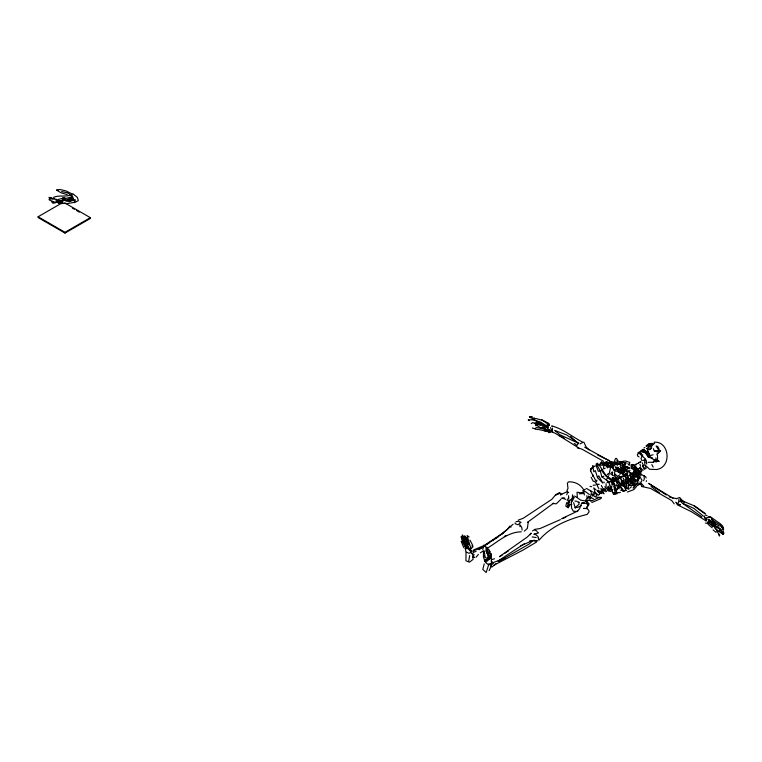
<?xml version="1.0" encoding="UTF-8"?>
<svg xmlns="http://www.w3.org/2000/svg" width="762" height="762" viewBox="0 0 762 762"><rect width="100%" height="100%" fill="white"/><g stroke="black" fill="none" stroke-linecap="round" stroke-linejoin="round"><path stroke-width="1.14" d="M548.221 427.911L548.221 427.282M483.47 551.221L483.441 555.688L485.003 556.565L484.261 550.84M614.543 476.002L614.582 472.545M466.849 537.505L466.82 540.753L468.02 542.706M612.315 480.974L612.981 480.612L614.153 483.632L612.829 484.07L612.353 477.85L613.21 477.336L616.315 479.231L614.972 479.46L622.402 489.985L620.706 490.385M596.922 480.165L596.436 481.794L590.721 471.307L590.75 468.792C596.932 462.791 605.666 465.325 612.858 467.601L613.477 469.087M466.049 552.355L465.906 560.784L469.468 562.194L473.069 559.375L472.754 553.85M519.913 526.647L519.951 524.618M549.364 429.549L547.449 430.063L547.487 427.834L542.849 426.082M489.518 559.365L489.642 555.374M487.966 550.002L487.994 549.164L488.804 549.212L489.49 553.202M489.252 556.917L490.547 553.926L491.328 554.05L491.28 562.251M548.126 431.93L548.249 429.758L549.783 429.606L549.659 431.778L544.03 430.749M572.51 494.843L572.31 498.081L569.033 501.406L567.357 506.111M490.452 555.422L490.547 553.926M489.452 553.717L489.575 551.831M488.985 559.308L489.175 557.07M487.309 549.269L486.566 553.136M528.295 521.77L527.371 528.38L524.266 531.162M633.622 472.059L633.736 471.078L637.946 477.222M612.324 474.755L612.667 471.916M568.681 504.101L568.233 507.702L565.823 506.216L566.661 502.568M610.572 467.449L608.876 475.126M566.737 494.767L567.728 491.69L566.966 490.442L567.995 488.442L567.376 483.318L568.357 481.898C574.519 481.393 580.634 484.337 583.673 489.823M626.364 479.079L625.154 480.041L628.869 484.594L628.212 488.747L629.145 488.909L625.545 488.356L626.526 487.994L622.544 483.07L621.706 482.708L621.401 483.365M489.947 552.821L490.176 551.488L489.433 551.021L488.394 554.593M678.675 500.844L678.961 499.243M468.659 561.261L469.697 555.546M569.605 500.31L568.233 507.702L570.195 504.549L571.795 504.53M485.813 551.24L486.708 547.259L487.337 547.859M592.741 494.081L592.369 495.995L593.56 495.443L595.112 492.385M490.49 558.327L491.328 554.05M72.581 198.377L72.876 196.901M588.483 505.701L589.007 503.387M589.798 499.929L591.112 494.157M649.491 457.343L649.9 455.59L647.357 450.161L649.9 455.59L653.091 454.809M616.772 463.182L617.468 460.238L616.62 458.448L615.496 458.467L613.81 463.153M723.386 534.486L723.605 533.619L719.557 530.142L719.023 531.562L723.386 534.486L721.366 532.2M484.213 563.937L482.794 569.424L486.175 572.51L488.48 565.337L490.671 563.489L491.204 566.214L489.109 570.7M488.975 563.604L488.585 564.909L485.394 562.337L486.956 561.48M75.419 199.777L74.524 202.702L78.334 200.568L77.381 197.415L73.019 193.891M482.803 549.602L483.775 545.154L484.737 546.002M534.21 533.895L533.991 534.6L538.534 532.819L537.048 531.771M592.55 476.336L593.017 474.926M629.622 471.116L629.926 470.202M646.862 448.608L649.824 446.008L651.691 445.589L650.405 449.294L646.862 448.608L648.948 449.809L651.481 448.399L651.691 445.589L654.606 443.293M610.352 489.414L609.905 490.68L610.905 491.547M633.012 473.164L633.241 472.507M610.076 466.096L611.562 461.934L609.743 462.201M581.444 503.701L579.568 508.797L577.205 511.378M625.326 480.765L628.402 482.384L629.822 485.47L632.47 485.184L633.793 481.851L632.641 482.556L631.298 476.145L630.298 476.621M567.566 503.568L568.995 500.034M639.804 482.06L640.994 482.375L642.014 480.355L638.613 474.478L637.946 474.793L639.232 477.879L638.223 480.298L637.975 477.679M643.566 480.708L644.261 479.05L644.157 475.65M642.499 466.62L643.166 465.039L642.195 462.629M610.791 467.535L612.858 467.601L613.515 469.668L616.21 469.116L616.582 468.249M603.104 490.109L603.828 488.442M603.914 490.576L604.647 488.918L606.123 488.985L603.923 491.433M705.898 517.446L705.479 518.398L706.46 520.779M473.412 556.012L474.097 554.469M648.005 462.344L653.234 462.267L654.358 459.753L647.967 456.524L645.89 453.257L641.213 450.561M608.267 465.039L605.247 463.163L601.466 462.029L600.818 463.477L603.485 463.677L606.981 465.906L608.267 465.039L613.705 466.715L613.448 466.087L614.953 465.268L609.114 462.258L610.352 461.724L617.601 465.068L612.658 462.077L620.668 464.896L615.41 461.877L614.334 462.677M587.893 505.492L586.492 508.597L583.692 508.387L587.178 508.568L588.788 510.464L589.102 511.769L587.178 514.379C569.233 518.903 551.364 525.828 539.134 540.087L538.21 538.143M646.214 481.479L646.576 480.67M567.233 500.586L568.528 497.777M632.898 477.86L633.832 475.85L631.774 473.202M636.689 480.917L637.661 478.879L633.698 484.394M642.785 454.924L641.033 458.381L641.89 460.743M708.946 522.542L708.069 524.266L712.194 527.837M639.232 477.879L637.146 482.927L633.117 488.109L638.118 482.108M606.352 479.87L608.371 476.079M571.51 502.387L574.291 497.272M628.879 468.716L629.364 467.849L625.802 466.858L627.898 467.058L629.364 468.297M598.008 484.261L597.475 485.213L594.541 481.317L593.227 481.289L591.141 477.269M676.961 504.644L691.258 511.626L705.926 520.808L706.812 519.265M599.961 464.61L601.466 462.029M601.075 491.157L601.723 490.071L604.028 493.795L601.075 491.157L599.389 493.814L602.875 488.918L600.523 488.909M632.679 474.126L632.098 475.107L634.26 481.317L635.337 480.422L632.679 474.126L620.125 466.525L625.116 471.03L615.372 467.201L618.592 467.373M611.676 472.24L610.686 473.869L613.467 475.745M655.853 457.838L656.777 461.791L657.539 460.543L657.539 455.628L656.911 454.476L660.692 450.456L657.168 453.657M602.59 469.421L601.38 470.335L605.657 475.726L611.829 481.146L612.581 479.946L606.076 475.583L599.456 465.468M473.64 552.012L472.497 553.803L471.402 553.631L469.964 550.012L471.935 551.364M530.209 534.762L531.266 533.133L527.342 536.991L499.52 556.565M574.1 495.767L571.224 501.863L571.586 508.111L573.338 511.226L577.606 511.521M488.652 557.498L487.575 559.118L489.747 557.955M597.513 477.631L598.722 475.802L602.904 483.156L597.513 477.631L595.322 470.64L593.836 471.773L592.588 465.563L594.046 466.496L590.398 469.792L590.721 471.307M678.151 502.863L679.237 501.291M607.914 466.916L607.238 467.887L606.743 463.258L610.352 461.724M578.729 442.77L576.644 445.789L575.853 444.398L574.205 443.513M520.856 522.218L518.208 524.808L515.198 523.751L515.112 522.865M617.172 489.671L618.601 487.737L615.906 484.661M630.279 484.184L631.041 483.156L622.163 472.802L624.249 472.059L628.364 478.165L627.116 479.05M586.864 507.082L588.312 505.206L586.445 503.577L583.368 502.872L581.511 503.301M627.221 469.106L628.136 467.935L624.926 466.411M609.562 489.052L608.447 490.461L608.762 491.214M634.508 485.023L635.422 483.87M588.359 496.091L591.169 497.643L587.245 498.129L585.816 499.91L586.035 501.882M476.021 557.298L478.403 554.393M638.775 483.651L633.898 489.595L627.402 492.023M608.933 488.461L606.057 491.823L604.999 490.528M464.858 548.688L465.382 548.116M627.907 485.651L628.869 484.594M580.082 443.922L582.93 442.255C572.414 437.064 563.366 428.92 551.688 425.91L552.345 426.777M560.88 499.32L556.317 503.806L552.412 503.472M642.023 452.399L642.785 451.618M642.042 450.99L643.271 449.742L645.709 451.152L646.367 452.666M607.152 474.726L608.362 473.507M613.762 479.117L612.991 479.889L617.172 479.288M645.281 459.305L644.109 460.467L645.204 460.2L642.918 460.315M616.239 477.631L616.839 477.041L618.763 477.374M637.242 474.259L637.727 473.783L638.613 474.478M649.948 449.304L651.243 448.066M706.545 518.36L708.25 516.779L711.375 517.836L713.251 520.856L713.813 524.142L709.393 519.684M513.112 524.227L502.472 533.552L478.984 549.754M489.652 558.308L487.813 560.651L484.032 559.032L483.318 556.289L487.328 558.575M630.107 487.975L631.393 486.813M629.031 475.879L630.593 474.478M468.42 546.687L467.03 547.84L471.202 551.631L470.564 548.935L473.021 546.83L471.802 545.916M619.687 474.374L620.982 473.288L617.506 470.24M607.59 487.385L610.048 485.365L609.067 483.394M547.011 424.844L548.773 423.396L541.534 419.624M646.205 446.199L648.472 444.332L653.072 444.217L652.434 443.427L649.367 443.57L646.138 445.894L649.414 446.361M495.862 563.775L491.966 566.947L491.023 566.509L491.842 563.08L505.568 558.041M633.708 484.87L634.66 484.099M634.47 474.316L635.298 473.64L636.918 474.993L634.47 474.316L635.803 473.497L636.918 474.993M606.962 463.925L608.876 462.686L606.266 461.743L604.895 462.829L608.876 462.686L613.41 465.877M535.629 420.767L547.364 426.758L549.202 425.329M473.326 550.069L483.956 545.563L500.129 535.019L507.435 529.371L509.778 526.075L511.035 527.104M469.535 553.107L470.983 552.002M640.709 472.24L641.737 471.468L640.09 467.611L638.07 469.097L640.709 472.24L638.88 471.04M486.918 559.803L484.651 561.28L484.413 559.908M553.698 503.091L527.475 522.341M619.744 486.728L621.249 485.613L617.772 481.193L614.972 479.46M466.896 548.64L462.544 536.448L463.363 541.277L466.134 548.402L466.896 548.64L468.506 547.459L464.468 539.791M583.835 491.671L583.006 490.852L585.407 489.137M620.62 464.039L622.992 462.448L626.259 463.039L619.592 461.886L617.039 460.315M708.069 517.836L710.041 516.512L720.681 524.056L722.709 526.151L723.519 528.647L720.738 525.561L711.756 519.608M486.585 544.468L489.537 542.525M492.481 540.582L498.377 536.696M480.317 552.85L483.27 550.897M487.204 548.307C497.948 541.792 508.102 531.838 521.351 531.838M499.662 556.717L502.615 554.765M504.577 553.469L508.511 550.869M498.043 560.975L524.561 543.611M531.285 423.577L532.752 422.643L544.925 425.901M637.88 452.838L641.861 450.637L644.747 452.304L648.795 456.752M532.524 530.914L534.143 529.885L536.705 530.866M630.784 467.897L635.918 471.049L637.051 473.878L638.327 473.069M653.234 462.267L654.853 461.248M484.651 561.28L487.175 559.699M621.106 482.013L623.145 480.755M643.109 465.792L644.966 464.677L646.195 468.382M620.601 483.413L621.973 482.594M593.341 493.166L595.141 492.119M613.686 481.775L626.859 474.116M638.032 485.175L640.994 483.46L639.147 483.984M65.427 203.292L90.345 217.675L90.345 218.456L65.008 233.086L38.1 217.551L38.1 216.77L61.408 203.311M38.1 216.77L65.008 232.305L90.345 217.675M634.479 471.878L635.918 471.049M498.843 561.404L529.304 543.944L532.962 540.553L536.477 541.163L536.581 542.011L523.361 549.907L493.462 565.442M504.282 536.486L506.349 535.334M500.129 535.019L503.149 533.371M621.249 489.061L623.002 491.204L626.497 490.242L625.773 490.623L624.573 486.832L626.288 485.899M611.086 482.308L627.678 473.307M622.783 480.698L624.183 479.955L623.126 477.945M55.397 202.149L63.122 200.073M601.199 498.519L591.798 502.539M60.722 202.111L64.789 200.092L66.561 200.692L73.238 198.425L73.4 200.073M615.62 485.918L617.315 485.08M581.435 505.577L578.025 507.263L575.024 507.759L579.082 504.311L578.72 502.225M719.557 530.142L721.243 530.038M577.787 510.997L561.508 518.741M597.722 463.182L596.132 463.925L597.96 464.487M648.853 446.875L651.691 445.589M520.741 545.802L532.628 540.544L537.953 540.782M560.394 519.627L540.029 528.542L534.657 529.39M562.537 518.684L565.747 517.274M611.181 465.153L612.981 464.372M655.425 461.867L656.892 461.229L654.358 459.753M590.788 501.272L598.151 497.948L601.285 497.424L596.408 497.176M558.603 493.709L555.412 495.071L559.432 492.547L561.784 494.338L560.327 494.9L566.728 491.795L568.652 492.623M590.75 468.792L591.674 468.411M65.78 200.111L72.209 197.672L73.238 198.425M605.199 468.239L603.599 468.849L603.885 464.039L602.256 464.429M472.811 551.04L483.822 546.935M644.052 447.837L644.881 447.532M518.265 520.094L523.065 518.36L551.793 499.367L555.593 494.89L559.67 493.262M585.616 501.453L588.502 500.415L586.988 500.31L591.131 500.605M53.759 197.253C59.455 194.786 65.618 197.377 71.285 194.653L72.009 196.301M618.277 492.49L616.229 493.224L616.81 488.671L615.391 489.518L614.153 483.632M619.592 461.886L625.269 460.981L629.764 462.391L629.164 465.401L627.926 463.639M676.294 498.719L679.847 497.5L680.609 499.329M550.002 430.873L550.659 430.654M69.066 201.711L74.295 200.006L74.495 202.34L67.361 203.559L62.351 203.397M626.631 472.183L628.44 471.602M629.822 485.47L633.422 485.556L632.47 485.184M606.743 463.258L608.276 462.763M638.413 462.629L640.842 461.848L640.271 462.01M614.782 492.566L613.458 492.966L615.067 494.119L613.62 494.528L611.543 489.985L612.877 489.585M636.041 464.029L638.518 463.286M600.332 471.097L598.265 471.24L596.541 466.706L597.427 465.734L600.332 471.097L601.847 476.869L603.866 476.26M491.442 559.689L494.576 558.756M621.744 465.506L625.65 465.039M55.845 200.215L61.246 198.625L64.694 198.834L71.828 196.758L72.695 198.406M608.562 482.041L610.895 481.374M618.706 492.833L620.42 492.357M474.059 552.012L476.079 551.469M50.578 198.949L49.063 199.349L49.425 200.082L55.721 202.521M586.73 500.872L588.502 500.415M641.995 486.575L643.804 486.137L641.547 483.651L640.832 484.422L641.995 486.575L650.586 488.452L671.703 500.548L674.246 503.873M616.039 479.517L617.906 479.069M611.067 465.211L611.981 465.001M529.552 541.23L532.628 540.544M529.533 541.268L534.591 540.239M65.046 202.987L61.893 203.625L59.074 203.187M547.449 430.063L542.82 427.796L540.544 427.787L536.962 425.472L535.696 425.72L535.476 423.92L534.333 423.32M620.535 463.687L621.744 463.448L622.878 465.172M516.007 521.732L518.503 521.246L520.808 522.399M642.071 449.59L643.547 449.304M548.773 432.654L551.221 432.187M67.17 194.596L60.931 192.748L56.569 190.081L59.912 189.49L65.818 190.862L72.714 194.186M642.709 450.513L644.557 450.19L648.567 456.276M581.654 503.225L584.264 502.834M561.308 498.262L564.328 497.815M618.277 462.934L616.887 463.144L620.773 465.03M56.607 201.197L65.361 200.101M642.137 450.485L644.557 450.19L647.338 453.485M623.459 482.336L625.497 482.098L627.174 488.08M596.17 464.601L600.113 464.201M654.225 450.837L658.987 450.409L656.092 445.97L657.749 446.503L659.101 449.189L658.444 451.171L656.234 451.723L654.225 450.837L653.434 448.685M593.093 485.261L595.522 485.051M620.182 463.201L618.515 463.334L621.744 463.448M579.253 493.833L583.768 493.49M62.198 198.949L65.389 198.72M609.829 467.001L608.238 467.058L607.39 465.572M611.829 481.146L614.753 481.06M623.002 491.204L624.145 491.176L621.068 487.375M596.941 484.346L599.294 484.289M630.974 474.097L633.184 474.078L634.841 475.879L632.089 472.916M634.927 464.801L636.184 464.801M62.598 197.596L65.018 197.615M528.58 420.567L528.342 419.795L534.581 419.852M628.783 478.888L631.079 478.917M529.447 416.595L532.228 416.652M654.006 442.217C669.407 440.807 672.274 466.83 656.777 469.516L649.691 469.287L645.376 465.382M53.178 202.94L51.816 201.463L52.492 202.863L55.197 202.987M56.312 199.225L52.111 199.082L49.282 198.11L54.273 198.358M705.355 523.103L707.793 523.227M574.948 501.12L576.853 501.234M531.99 417.5L529.666 417.347L534.286 418.843M635.489 467.258L636.622 467.335M535.981 427.539L545.221 428.806M588.197 502.701L586.549 502.558L588.655 504.558M59.788 201.987L62.608 202.282M623.611 464.458L625.173 464.658M547.63 425.063L548.211 425.139M609.352 482.632L607.028 482.327L608.79 481.622L601.847 476.869M582.092 492.947L577.044 492.242L577.291 497.024M625.802 466.858L627.155 467.049M490.271 563.985L492.309 564.28M469.706 548.259L470.868 548.43L467.087 535.515L469.106 536.972M532.162 536.924L536.172 537.543M548.249 429.758L541.353 428.549M48.949 197.368L51.302 197.777M587.588 501.367L580.701 500.148L575.291 496.386M65.637 200.882L68.256 201.349L73.247 199.53L74.295 200.006M586.369 488.413L592.455 491.928M590.074 486.385L591.617 486.67M549.659 431.778L538.363 429.463M618.306 478.117L619.268 478.298M612.019 486.975L611.134 486.804L611.543 489.985M542.963 425.253L535.819 422.405M577.482 501.901L579.234 502.244M624.716 467.22L628.136 467.935L623.611 466.582L622.021 466.935L626.869 469.506L626.116 469.849L620.735 467.858M535.143 428.968L537.991 429.577M622.992 462.448L625.24 462.953M677.732 504.149L680.552 504.787L677.704 504.082L676.275 502.625M61.655 191.51L67.475 192.862L72.057 195.615M669.169 496.948L676.399 498.662M620.62 476.793L621.468 476.993M56.569 190.081L58.312 190.519M532.333 428.025L535.295 428.777M540.468 425.244L535.476 423.92L536.962 425.472M577.234 447.856L581.825 449.085L603.714 461.391M603.323 464.896L606.981 465.906M472.478 556.87L474.536 557.479L474.221 557.032M583.006 490.852L585.349 491.585L589.359 494.519M465.887 539.839L464.649 536.153L465.382 536.391L467.392 542.049M705.126 514.988L707.041 515.598M627.069 481.727L628.879 482.308M542.001 427.053L545.154 428.12M624.773 483.556L626.697 484.213L628.212 481.67L625.888 478.546M707.698 521.913L709.412 522.503M612.353 477.85L616.315 479.231L614.429 474.278M620.287 484.832L624.192 486.185M562.632 498.205L565.89 499.377M636.318 476.869L632.736 475.574L635.841 477.174M618.668 486.527L620.754 487.28M56.578 202.168L59.265 203.149M555.441 430.692L566.747 434.988L577.491 442.465M588.54 496.814L593.369 498.653M649.072 456.59L652.377 457.857M640.994 450.866L644.747 452.304M617.601 468.306L620.697 469.506M632.231 467.935L631.441 467.611L631.85 468.611M617.22 487.89L619.335 488.747M612.324 492.128L613.648 492.709M578.339 443.198L559.908 434.759L554.65 430.387M683.171 503.482L693.839 508.368L703.45 516.15M622.192 469.335L627.583 471.821M468.992 548.211L470.564 548.935M675.789 502.177L677.332 503.682M708.898 520.294L711.317 521.446M537.029 421.548L546.887 426.939M597.665 455.009L609.895 460.953M468.725 553.202L465.811 551.736L465.553 549.173M679.866 501.158L681.752 502.129M624.249 472.059L619.906 469.811L617.696 469.459L615.372 467.201M637.051 473.878L638.661 474.716M597.684 491.442L601.923 493.709L601.58 492.633L598.075 490.166M584.683 447.218L609 460.6M559.489 435.626L564.575 438.436M633.432 468.792L635.994 471.002M462.753 535.353L462.115 535L462.839 537.01M606.266 461.743L608 462.715M623.63 475.45L626.421 478.041M612.486 490.004L608.038 486.813M72.4 208.102L74.4 209.255M76.391 210.407L79.381 212.131M583.282 491.928L584.102 492.404M719.233 526.075L715.375 523.77L713.784 521.741M648.367 483.327L672.998 498.205M618.849 470.011L622.621 472.297M579.034 448.104L554.984 433.121L552.812 432.406M617.268 470.926L620.982 473.288L613.515 469.668L615.144 471.716M581.758 492.442L584.225 493.7L584.34 495.014M713.651 526.428L708.079 522.799L708.765 520.951L714.775 526.132L720.471 529.685L717.842 526.694M551.374 431.121L552.802 432.064L550.45 427.692M649.672 483.927L666.245 494.995M639.089 456.952L637.546 455.924L637.442 454.238L639.204 453.257L645.214 458.724L646.5 461.096M616.21 469.116L617.811 470.192M636.041 471.697L638.766 473.526M683.019 503.634L701.945 516.941M632.003 466.363L637.765 470.468L642.052 474.85L645.709 476.831L646.138 478.003M604.714 486.794L609.019 489.88L609.533 491.052M705.574 513.788L694.849 506.073L680.476 500.129L684.39 502.329L680.495 498.586M643.271 449.742L646.567 452.142L648.633 456.552M694.201 505.987L704.078 513.159M651.072 486.442L659.435 492.814M634.641 475.069L638.546 478.107M623.268 473.621L617.906 469.44L622.849 474.421M534.848 533.924L537.896 536.419L538.686 538.867M591.16 493.662L595.312 497.024L596.846 495.014L594.008 491.966M713.099 529.942L716.109 532.4M715.032 528.276L719.023 531.562M634.47 468.278L637.546 470.849L640.994 475.802M614.953 474.05L617.649 476.345L618.954 475.44L622.668 481.527L623.83 480.974L624.573 486.832M533.933 417.709L535.029 418.633M630.365 477.536L633.936 480.584M612.658 462.077L614.22 463.42M596.065 489.928L593.703 487.861L594.646 490.471M629.174 480.612L632.527 484.613L633.003 483.118L628.383 478.288L632.117 481.965M713.137 525.123L714.775 526.571M681.561 502.368L682.247 502.996M642.957 466.706L645.328 468.897M594.446 491.614L598.322 495.262L600.075 493.366L597.122 490.557M528.342 419.795L529.228 420.634M716.042 524.627L708.67 519.884L708.822 521.456M491.766 561.518L493.624 563.337M632.898 477.46L635.537 480.07M635.251 472.202L637.184 474.583M720.89 526.58L723.633 529.333L722.814 527.542M570.681 436.388L575.777 441.531M710.517 524.123L712.87 526.504M643.023 470.411L640.242 467.525L640.623 469.964M484.565 545.916L485.966 547.383L487.366 553.374M588.997 449.894L585.921 446.589L583.825 442.065M613.543 484.918L611.753 482.946L612.048 485.451M712.899 525.047L717.728 531.333M719.814 535.286L716.642 530.866M638.546 470.154L634.032 464.858L631.003 466.458L631.127 464.658L632.812 464.496L637.765 470.468M705.364 520.151L705.926 520.808M608.619 464.61L609.952 466.182M714.642 524.38L716.537 526.666L720.604 529.085L722.614 532.914M708.088 519.579L709.07 520.77M712.079 519.97L713.28 521.484M629.869 474.945L632.136 477.841M624.964 487.604L621.706 482.708M468.097 544.916L464.915 540.668L463.81 535.981L466.049 539.02M641.756 454.733L639.985 452.314L642.147 455.571M639.775 471.64L637.956 469.163L635.937 470.164L636.108 472.526M614.477 489.023L615.163 489.966M603.818 482.032L604.276 482.679M464.649 536.153L466.925 539.525M615.325 488.252L613.934 486.137L615.277 493.947L616.953 493.852L615.648 489.375M647.824 451.856L648.586 453.028M462.82 540.087L464.477 542.734M520.646 525.723L521.856 527.704L522.103 530.076M633.736 471.078L636.975 476.345M597.217 485.775L598.903 488.613M718.604 534.61L719.461 536.067M601.304 485.451L602.542 487.585M627.336 474.631L628.326 476.345M651.834 464.591L653.167 467.106M628.317 470.706L628.812 471.649M469.983 540.115L472.84 545.611M467.125 540.906L469.182 544.859M629.383 472.145L630.488 474.288M465.239 547.087L462.324 541.315L461.2 536.591L461.791 538.62M462.544 536.448L463.677 538.81M465.353 542.258L467.258 546.23M590.502 490.376L591.341 492.404M461.172 541.344L463.744 547.621M618.611 484.537L619.697 487.289M610.638 486.232L612.343 490.566M628.126 477.907L628.821 479.765M621.04 483.213L622.068 486.127M647.186 454.295L648.262 457.362M642.966 465.868L644.271 469.678M620.954 479.279L621.649 481.346M573.634 502.71L575.281 508.025M547.364 426.758L547.907 428.549M722.195 527.333L723.9 533.333M71.39 195.91L72.028 197.987M646.776 464.029L646.062 461.601L646.471 463.306M618.734 480.412L619.354 482.66M639.947 464.115L640.537 466.363M548.773 423.396L549.212 425.139M487.547 551.478L488.937 557.232L487.423 558.679L488.004 556.593L487.147 552.307M648.472 444.332L649.091 446.97M616.582 481.346L617.077 483.718M586.854 495.7L587.245 498.129M568.471 495.729L568.852 498.253M644.509 461.467L644.814 463.61M704.412 516.026L704.669 518.37M680.933 499.72L680.99 500.243M486.708 547.259L486.785 548.23M656.644 459.638L656.777 461.791M552.469 428.301L552.526 430.53M606.095 483.727L606.104 486.68M65.008 232.305L65.008 233.086M548.888 424.767L547.259 426.396L540.868 422.186L532.238 419.31L536.019 418.538L542.468 420.319L548.888 424.767M657.539 460.543L655.158 459.772L659.187 461.401L657.539 460.543M58.36 201.711L57.264 201.178L58.684 203.13L58.36 201.711"/></g></svg>
